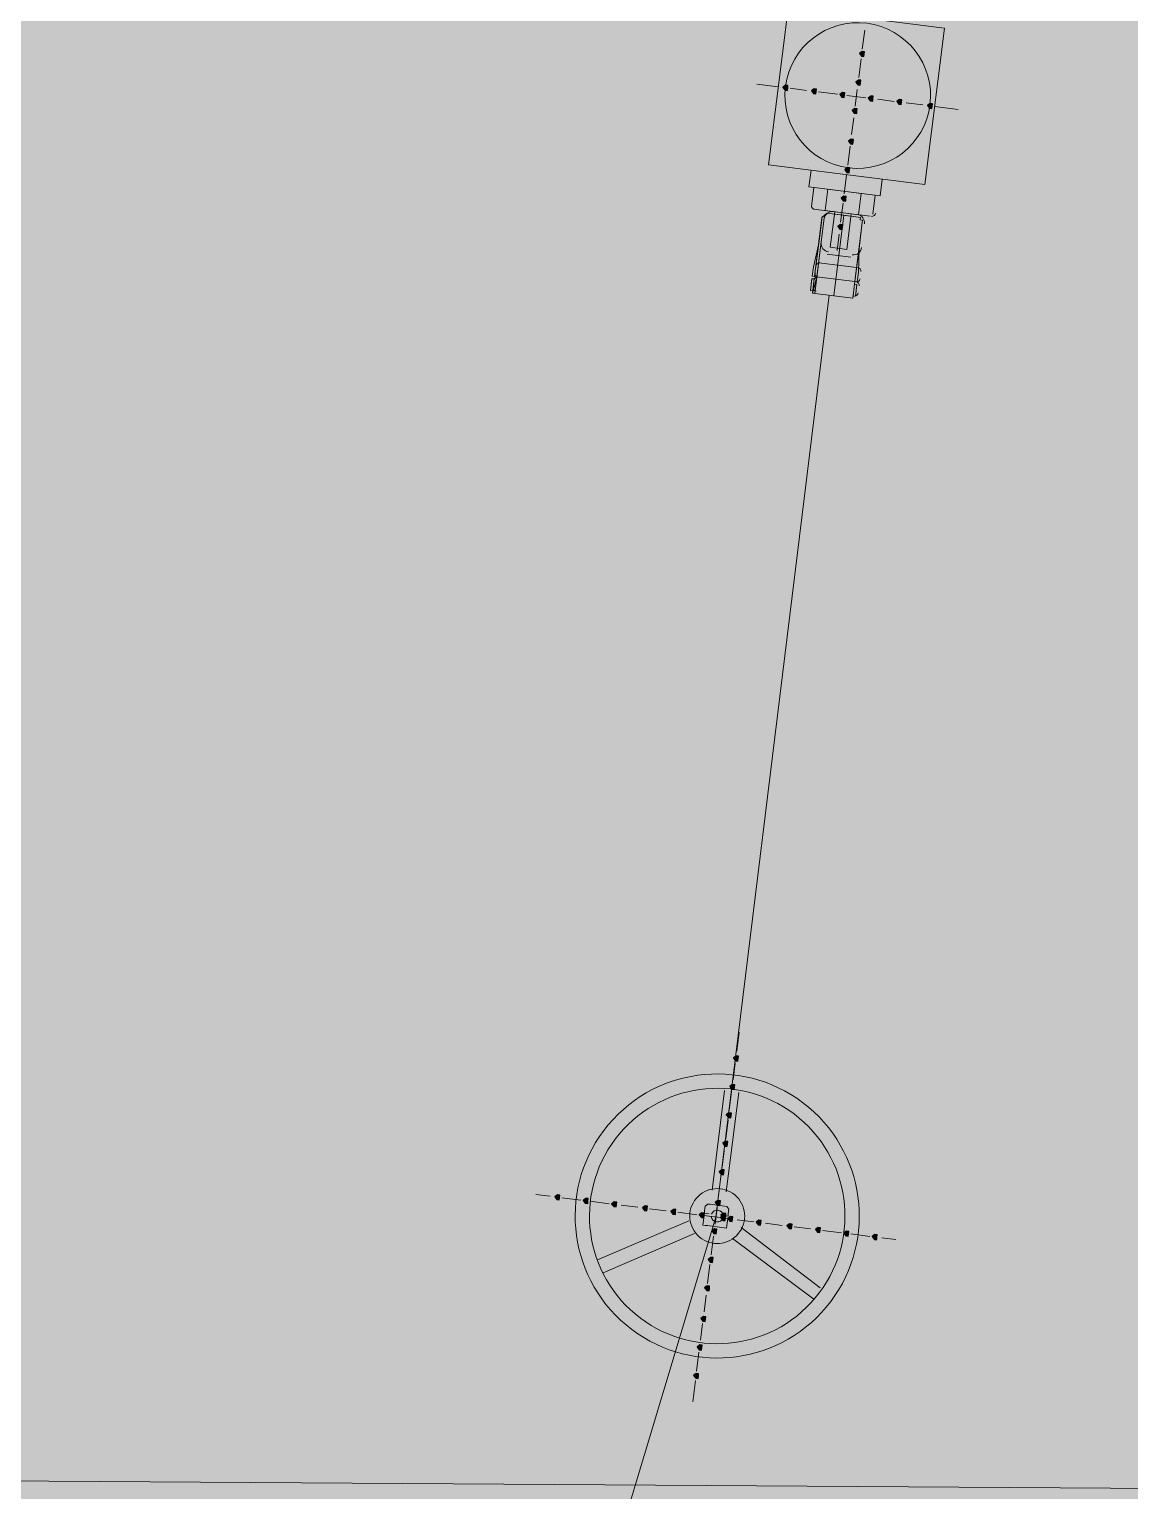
# Model space of a CAD drawing. Header units: metres. Extents: x -4 to 509425, y 7549 to 4732445.
# Drawn here: x 475995.58 to 475999.48, y 4719731.63 to 4719736.82 of the extents above; entities that cross this region are included whole.
import ezdxf

# ---------------------------------------------------------------- set-up
doc = ezdxf.new("R2010")
doc.units = ezdxf.units.M
doc.header["$LTSCALE"] = 0.01
doc.header["$MEASUREMENT"] = 0
doc.layers.get('0').update_dxf_attribs({"lineweight": 0})
doc.layers.add('_SUBESTACIÓN', color=1, linetype='Continuous')
doc.layers.add('SUBESTACION LA VID', color=253, linetype='Continuous')

# ---------------------------------------------------------------- blocks, each defined once
blk = doc.blocks.new('A$Cfff6051d')
at = {"layer": 'SUBESTACION LA VID', "transparency": 33554687}
h = blk.add_hatch(color=256, dxfattribs=at)
h.dxf.hatch_style = 2
h.paths.add_polyline_path([(475998.5429, 4719736.728), (475998.544, 4719736.7364), (475998.5356, 4719736.7375), (475998.5261, 4719736.7301), (475998.5335, 4719736.7207), (475998.5419, 4719736.7196)])
h = blk.add_hatch(color=256, dxfattribs=at)
h.dxf.hatch_style = 2
h.paths.add_polyline_path([(475998.272, 4719736.6084), (475998.273, 4719736.6168), (475998.2646, 4719736.6179), (475998.2552, 4719736.6105), (475998.2625, 4719736.6011), (475998.2709, 4719736.6)])
h = blk.add_hatch(color=256, dxfattribs=at)
h.dxf.hatch_style = 2
h.paths.add_polyline_path([(475998.3728, 4719736.5958), (475998.3738, 4719736.6042), (475998.3654, 4719736.6052), (475998.356, 4719736.5979), (475998.3633, 4719736.5884), (475998.3717, 4719736.5874)])
h = blk.add_hatch(color=256, dxfattribs=at)
h.dxf.hatch_style = 2
h.paths.add_polyline_path([(475998.4736, 4719736.5831), (475998.4746, 4719736.5915), (475998.4662, 4719736.5926), (475998.4568, 4719736.5852), (475998.4641, 4719736.5758), (475998.4725, 4719736.5747)])
h = blk.add_hatch(color=256, dxfattribs=at)
h.dxf.hatch_style = 2
h.paths.add_polyline_path([(475998.5303, 4719736.6272), (475998.5313, 4719736.6356), (475998.5229, 4719736.6367), (475998.5135, 4719736.6293), (475998.5208, 4719736.6199), (475998.5292, 4719736.6188)])
h = blk.add_hatch(color=256, dxfattribs=at)
h.dxf.hatch_style = 2
h.paths.add_polyline_path([(475998.5176, 4719736.5264), (475998.5187, 4719736.5348), (475998.5103, 4719736.5359), (475998.5008, 4719736.5285), (475998.5082, 4719736.5191), (475998.5166, 4719736.518)])
h = blk.add_hatch(color=256, dxfattribs=at)
h.dxf.hatch_style = 2
h.paths.add_polyline_path([(475998.5744, 4719736.5705), (475998.5754, 4719736.5789), (475998.567, 4719736.5799), (475998.5576, 4719736.5726), (475998.5649, 4719736.5631), (475998.5733, 4719736.5621)])
h = blk.add_hatch(color=256, dxfattribs=at)
h.dxf.hatch_style = 2
h.paths.add_polyline_path([(475998.6752, 4719736.5579), (475998.6762, 4719736.5663), (475998.6678, 4719736.5673), (475998.6584, 4719736.56), (475998.6657, 4719736.5505), (475998.6741, 4719736.5495)])
h = blk.add_hatch(color=256, dxfattribs=at)
h.dxf.hatch_style = 2
h.paths.add_polyline_path([(475998.7844, 4719736.5442), (475998.7854, 4719736.5526), (475998.777, 4719736.5536), (475998.7676, 4719736.5463), (475998.7749, 4719736.5368), (475998.7833, 4719736.5358)])
h = blk.add_hatch(color=256, dxfattribs=at)
h.dxf.hatch_style = 2
h.paths.add_polyline_path([(475998.504, 4719736.4172), (475998.505, 4719736.4256), (475998.4966, 4719736.4267), (475998.4872, 4719736.4193), (475998.4945, 4719736.4099), (475998.5029, 4719736.4088)])
h = blk.add_hatch(color=256, dxfattribs=at)
h.dxf.hatch_style = 2
h.paths.add_polyline_path([(475998.4913, 4719736.3164), (475998.4924, 4719736.3248), (475998.484, 4719736.3259), (475998.4745, 4719736.3185), (475998.4819, 4719736.3091), (475998.4903, 4719736.308)])
h = blk.add_hatch(color=256, dxfattribs=at)
h.dxf.hatch_style = 2
h.paths.add_polyline_path([(475998.4787, 4719736.2156), (475998.4797, 4719736.224), (475998.4713, 4719736.225), (475998.4619, 4719736.2177), (475998.4692, 4719736.2082), (475998.4776, 4719736.2072)])
h = blk.add_hatch(color=256, dxfattribs=at)
h.dxf.hatch_style = 2
h.paths.add_polyline_path([(475998.466, 4719736.1148), (475998.4671, 4719736.1232), (475998.4587, 4719736.1242), (475998.4492, 4719736.1169), (475998.4566, 4719736.1074), (475998.465, 4719736.1064)])
h = blk.add_hatch(color=256, dxfattribs=at)
h.dxf.hatch_style = 2
h.paths.add_polyline_path([(475998.0964, 4719733.1663), (475998.0974, 4719733.1747), (475998.089, 4719733.1757), (475998.0796, 4719733.1684), (475998.0869, 4719733.1589), (475998.0953, 4719733.1579)])
h = blk.add_hatch(color=256, dxfattribs=at)
h.dxf.hatch_style = 2
h.paths.add_polyline_path([(475998.0837, 4719733.0655), (475998.0848, 4719733.0739), (475998.0764, 4719733.0749), (475998.0669, 4719733.0676), (475998.0743, 4719733.0581), (475998.0827, 4719733.0571)])
h = blk.add_hatch(color=256, dxfattribs=at)
h.dxf.hatch_style = 2
h.paths.add_polyline_path([(475998.0711, 4719732.9647), (475998.0722, 4719732.9731), (475998.0638, 4719732.9741), (475998.0543, 4719732.9668), (475998.0617, 4719732.9573), (475998.0701, 4719732.9563)])
h = blk.add_hatch(color=256, dxfattribs=at)
h.dxf.hatch_style = 2
h.paths.add_polyline_path([(475998.0585, 4719732.8639), (475998.0595, 4719732.8723), (475998.0511, 4719732.8733), (475998.0417, 4719732.866), (475998.049, 4719732.8565), (475998.0574, 4719732.8555)])
h = blk.add_hatch(color=256, dxfattribs=at)
h.dxf.hatch_style = 2
h.paths.add_polyline_path([(475998.0458, 4719732.7631), (475998.0469, 4719732.7715), (475998.0385, 4719732.7725), (475998.029, 4719732.7652), (475998.0364, 4719732.7557), (475998.0448, 4719732.7547)])
h = blk.add_hatch(color=256, dxfattribs=at)
h.dxf.hatch_style = 2
h.paths.add_polyline_path([(475997.463, 4719732.674), (475997.4641, 4719732.6824), (475997.4557, 4719732.6835), (475997.4462, 4719732.6761), (475997.4535, 4719732.6667), (475997.4619, 4719732.6656)])
h = blk.add_hatch(color=256, dxfattribs=at)
h.dxf.hatch_style = 2
h.paths.add_polyline_path([(475997.5638, 4719732.6614), (475997.5649, 4719732.6698), (475997.5565, 4719732.6708), (475997.547, 4719732.6635), (475997.5544, 4719732.654), (475997.5628, 4719732.653)])
h = blk.add_hatch(color=256, dxfattribs=at)
h.dxf.hatch_style = 2
h.paths.add_polyline_path([(475997.6646, 4719732.6487), (475997.6657, 4719732.6571), (475997.6573, 4719732.6582), (475997.6478, 4719732.6508), (475997.6552, 4719732.6414), (475997.6636, 4719732.6403)])
h = blk.add_hatch(color=256, dxfattribs=at)
h.dxf.hatch_style = 2
h.paths.add_polyline_path([(475998.0321, 4719732.6539), (475998.0332, 4719732.6623), (475998.0248, 4719732.6633), (475998.0153, 4719732.656), (475998.0227, 4719732.6465), (475998.0311, 4719732.6455)])
h = blk.add_hatch(color=256, dxfattribs=at)
h.dxf.hatch_style = 2
h.paths.add_polyline_path([(475997.7738, 4719732.635), (475997.7749, 4719732.6434), (475997.7665, 4719732.6445), (475997.757, 4719732.6372), (475997.7644, 4719732.6277), (475997.7728, 4719732.6266)])
h = blk.add_hatch(color=256, dxfattribs=at)
h.dxf.hatch_style = 2
h.paths.add_polyline_path([(475997.8746, 4719732.6224), (475997.8757, 4719732.6308), (475997.8673, 4719732.6319), (475997.8578, 4719732.6245), (475997.8652, 4719732.6151), (475997.8736, 4719732.614)])
h = blk.add_hatch(color=256, dxfattribs=at)
h.dxf.hatch_style = 2
h.paths.add_polyline_path([(475997.9754, 4719732.6098), (475997.9765, 4719732.6182), (475997.9681, 4719732.6192), (475997.9586, 4719732.6119), (475997.966, 4719732.6024), (475997.9744, 4719732.6014)])
h = blk.add_hatch(color=256, dxfattribs=at)
h.dxf.hatch_style = 2
h.paths.add_polyline_path([(475998.051, 4719732.6003), (475998.0521, 4719732.6087), (475998.0437, 4719732.6097), (475998.0342, 4719732.6024), (475998.0416, 4719732.5929), (475998.05, 4719732.5919)])
h = blk.add_hatch(color=256, dxfattribs=at)
h.dxf.hatch_style = 2
h.paths.add_polyline_path([(475998.0521, 4719732.6087), (475998.0531, 4719732.6171), (475998.0447, 4719732.6181), (475998.0353, 4719732.6108), (475998.0426, 4719732.6013), (475998.051, 4719732.6003)])
h = blk.add_hatch(color=256, dxfattribs=at)
h.dxf.hatch_style = 2
h.paths.add_polyline_path([(475998.0762, 4719732.5971), (475998.0773, 4719732.6055), (475998.0689, 4719732.6066), (475998.0594, 4719732.5992), (475998.0668, 4719732.5898), (475998.0752, 4719732.5887)])
h = blk.add_hatch(color=256, dxfattribs=at)
h.dxf.hatch_style = 2
h.paths.add_polyline_path([(475998.0195, 4719732.553), (475998.0206, 4719732.5614), (475998.0122, 4719732.5625), (475998.0027, 4719732.5552), (475998.0101, 4719732.5457), (475998.0185, 4719732.5446)])
h = blk.add_hatch(color=256, dxfattribs=at)
h.dxf.hatch_style = 2
h.paths.add_polyline_path([(475998.177, 4719732.5845), (475998.1781, 4719732.5929), (475998.1697, 4719732.5939), (475998.1602, 4719732.5866), (475998.1676, 4719732.5771), (475998.176, 4719732.5761)])
h = blk.add_hatch(color=256, dxfattribs=at)
h.dxf.hatch_style = 2
h.paths.add_polyline_path([(475998.2862, 4719732.5708), (475998.2873, 4719732.5792), (475998.2789, 4719732.5803), (475998.2694, 4719732.5729), (475998.2768, 4719732.5635), (475998.2852, 4719732.5624)])
h = blk.add_hatch(color=256, dxfattribs=at)
h.dxf.hatch_style = 2
h.paths.add_polyline_path([(475998.387, 4719732.5582), (475998.3881, 4719732.5666), (475998.3797, 4719732.5676), (475998.3702, 4719732.5603), (475998.3776, 4719732.5508), (475998.386, 4719732.5498)])
h = blk.add_hatch(color=256, dxfattribs=at)
h.dxf.hatch_style = 2
h.paths.add_polyline_path([(475998.4878, 4719732.5455), (475998.4889, 4719732.5539), (475998.4805, 4719732.555), (475998.471, 4719732.5476), (475998.4784, 4719732.5382), (475998.4868, 4719732.5371)])
h = blk.add_hatch(color=256, dxfattribs=at)
h.dxf.hatch_style = 2
h.paths.add_polyline_path([(475998.5886, 4719732.5329), (475998.5897, 4719732.5413), (475998.5813, 4719732.5423), (475998.5718, 4719732.535), (475998.5792, 4719732.5255), (475998.5876, 4719732.5245)])
h = blk.add_hatch(color=256, dxfattribs=at)
h.dxf.hatch_style = 2
h.paths.add_polyline_path([(475998.0069, 4719732.4522), (475998.0079, 4719732.4606), (475997.9995, 4719732.4617), (475997.9901, 4719732.4544), (475997.9974, 4719732.4449), (475998.0058, 4719732.4438)])
h = blk.add_hatch(color=256, dxfattribs=at)
h.dxf.hatch_style = 2
h.paths.add_polyline_path([(475997.9942, 4719732.3514), (475997.9953, 4719732.3598), (475997.9869, 4719732.3609), (475997.9774, 4719732.3535), (475997.9848, 4719732.3441), (475997.9932, 4719732.343)])
h = blk.add_hatch(color=256, dxfattribs=at)
h.dxf.hatch_style = 2
h.paths.add_polyline_path([(475997.9805, 4719732.2422), (475997.9816, 4719732.2506), (475997.9732, 4719732.2517), (475997.9637, 4719732.2443), (475997.9711, 4719732.2349), (475997.9795, 4719732.2338)])
h = blk.add_hatch(color=256, dxfattribs=at)
h.dxf.hatch_style = 2
h.paths.add_polyline_path([(475997.9679, 4719732.1414), (475997.969, 4719732.1498), (475997.9606, 4719732.1509), (475997.9511, 4719732.1435), (475997.9584, 4719732.1341), (475997.9668, 4719732.133)])
h = blk.add_hatch(color=256, dxfattribs=at)
h.dxf.hatch_style = 2
h.paths.add_polyline_path([(475997.9553, 4719732.0406), (475997.9563, 4719732.049), (475997.9479, 4719732.0501), (475997.9385, 4719732.0427), (475997.9458, 4719732.0333), (475997.9542, 4719732.0322)])
at = {"layer": 'SUBESTACION LA VID', "lineweight": 15}
for p, q in [((475998.5366, 4719736.7459), (475998.545, 4719736.8131)), ((475998.8181, 4719736.813), (475998.8181, 4719736.813)), ((475998.2636, 4719736.746), (475998.2636, 4719736.746)), ((475998.524, 4719736.6451), (475998.5324, 4719736.7123)), ((475998.8012, 4719736.6786), (475998.8012, 4719736.6786)), ((475998.2383, 4719736.6126), (475998.1627, 4719736.6221)), ((475998.2467, 4719736.6116), (475998.2467, 4719736.6116)), ((475998.3392, 4719736.6), (475998.2804, 4719736.6073)), ((475998.4484, 4719736.5863), (475998.3812, 4719736.5947)), ((475998.5113, 4719736.5443), (475998.5187, 4719736.6031)), ((475998.5492, 4719736.5736), (475998.482, 4719736.5821)), ((475998.65, 4719736.561), (475998.5912, 4719736.5684)), ((475998.7508, 4719736.5484), (475998.692, 4719736.5557)), ((475998.7844, 4719736.5442), (475998.7844, 4719736.5442)), ((475998.8768, 4719736.5326), (475998.7928, 4719736.5431)), ((475998.4987, 4719736.4435), (475998.5061, 4719736.5023)), ((475998.2288, 4719736.4688), (475998.2288, 4719736.4688)), ((475998.485, 4719736.3343), (475998.4934, 4719736.4015)), ((475998.7665, 4719736.4014), (475998.7665, 4719736.4014)), ((475998.213, 4719736.3428), (475998.213, 4719736.3428)), ((475998.3548, 4719736.3164), (475998.3474, 4719736.2576)), ((475998.3475, 4719736.3259), (475998.3475, 4719736.3259)), ((475998.4724, 4719736.2334), (475998.4808, 4719736.3007)), ((475998.4819, 4719736.3091), (475998.4819, 4719736.3091)), ((475998.6068, 4719736.2849), (475998.5994, 4719736.2261)), ((475998.6247, 4719736.2911), (475998.6247, 4719736.2911)), ((475998.3474, 4719736.2576), (475998.5994, 4719736.2261)), ((475998.3642, 4719736.2555), (475998.3558, 4719736.1883)), ((475998.5826, 4719736.2282), (475998.5742, 4719736.161)), ((475998.7507, 4719736.2754), (475998.7507, 4719736.2754)), ((475998.3632, 4719736.1789), (475998.4388, 4719736.1694)), ((475998.4597, 4719736.1326), (475998.4682, 4719736.1998)), ((475998.3925, 4719736.1411), (475998.382, 4719736.0571)), ((475998.5133, 4719736.1515), (475998.4293, 4719736.1621)), ((475998.4388, 4719736.1694), (475998.4976, 4719736.162)), ((475998.4976, 4719736.162), (475998.5648, 4719736.1536)), ((475998.5248, 4719736.0392), (475998.5353, 4719736.1232)), ((475998.4471, 4719736.0318), (475998.4545, 4719736.0906)), ((475998.382, 4719736.0571), (475998.3631, 4719735.9741)), ((475998.4114, 4719736.0193), (475998.4954, 4719736.0087)), ((475998.5248, 4719736.0392), (475998.5227, 4719735.9541)), ((475998.3631, 4719735.9741), (475998.3599, 4719735.9489)), ((475998.5164, 4719735.972), (475998.382, 4719735.9888)), ((475998.3568, 4719735.9237), (475998.3536, 4719735.8985)), ((475998.3757, 4719735.9384), (475998.5101, 4719735.9216)), ((475998.5101, 4719735.9216), (475998.3757, 4719735.9384)), ((475998.5195, 4719735.9289), (475998.5227, 4719735.9541)), ((475998.3683, 4719735.8796), (475998.5027, 4719735.8628)), ((475998.5132, 4719735.8785), (475998.5164, 4719735.9037)), ((475998.0996, 4719733.2597), (475998.0911, 4719733.1925)), ((475998.0859, 4719733.1505), (475998.0785, 4719733.0917)), ((475998.048, 4719733.0529), (475998.0038, 4719732.7001)), ((475998.0542, 4719732.6937), (475998.0984, 4719733.0466)), ((475998.0732, 4719733.0497), (475998.0648, 4719732.9825)), ((475998.0606, 4719732.9489), (475998.0522, 4719732.8817)), ((475998.0469, 4719732.8397), (475998.0395, 4719732.7809)), ((475998.0343, 4719732.7389), (475998.0269, 4719732.6801)), ((475997.379, 4719732.6845), (475997.4294, 4719732.6782)), ((475997.4714, 4719732.673), (475997.5386, 4719732.6645)), ((475997.5722, 4719732.6603), (475997.6394, 4719732.6519)), ((475997.6814, 4719732.6466), (475997.7402, 4719732.6393)), ((475997.7822, 4719732.634), (475997.841, 4719732.6266)), ((475997.883, 4719732.6214), (475997.9502, 4719732.6129)), ((475997.9838, 4719732.6087), (475998.051, 4719732.6003)), ((475998.0216, 4719732.6381), (475998.0143, 4719732.5793)), ((475997.9219, 4719732.5909), (475997.5973, 4719732.4524)), ((475997.6173, 4719732.4072), (475997.9418, 4719732.5457)), ((475998.093, 4719732.595), (475998.1518, 4719732.5877)), ((475998.387, 4719732.3534), (475998.1067, 4719732.5677)), ((475998.1938, 4719732.5824), (475998.2526, 4719732.575)), ((475998.2946, 4719732.5698), (475998.3534, 4719732.5624)), ((475998.3954, 4719732.5571), (475998.4626, 4719732.5487)), ((475998.4962, 4719732.5445), (475998.5634, 4719732.5361)), ((475998.009, 4719732.5373), (475998.0006, 4719732.4701)), ((475998.0762, 4719732.5289), (475998.3649, 4719732.3135)), ((475998.6054, 4719732.5308), (475998.6558, 4719732.5245)), ((475997.9964, 4719732.4365), (475997.9879, 4719732.3693)), ((475997.9827, 4719732.3273), (475997.9753, 4719732.2685)), ((475997.97, 4719732.2265), (475997.9627, 4719732.1677)), ((475997.9574, 4719732.1257), (475997.949, 4719732.0585)), ((475997.9448, 4719732.0249), (475997.9353, 4719731.9493))]:
    blk.add_line(p, q, dxfattribs=at)
at = {"layer": 'SUBESTACION LA VID', "lineweight": 0}
for p, q in [((475998.3936, 4719736.1495), (475998.3673, 4719735.9395)), ((475998.5375, 4719736.14), (475998.5101, 4719735.9216)), ((475998.5248, 4719736.0392), (475998.5101, 4719735.9216)), ((475998.3631, 4719735.9741), (475998.3589, 4719735.9405)), ((475998.3631, 4719735.9741), (475998.3599, 4719735.9489)), ((475998.3631, 4719735.9741), (475998.3599, 4719735.9489)), ((475998.3578, 4719735.9321), (475998.3525, 4719735.8901)), ((475998.3568, 4719735.9237), (475998.3536, 4719735.8985)), ((475998.3662, 4719735.9311), (475998.3599, 4719735.8807)), ((475998.3746, 4719735.93), (475998.3599, 4719735.8807)), ((475998.3662, 4719735.9311), (475998.3609, 4719735.8891)), ((475998.3662, 4719735.9311), (475998.3609, 4719735.8891)), ((475998.509, 4719735.9132), (475998.5027, 4719735.8628)), ((475998.5174, 4719735.9121), (475998.5132, 4719735.8785))]:
    blk.add_line(p, q, dxfattribs=at)
at = {"layer": 'SUBESTACION LA VID', "lineweight": 15}
for points in [[(475998.8275, 4719736.8203), (475998.758, 4719736.2659), (475998.2036, 4719736.3354), (475998.2731, 4719736.8898), (475998.8275, 4719736.8203)], [(475998.4052, 4719736.1736), (475998.4146, 4719736.2492), (475998.5322, 4719736.2345), (475998.5228, 4719736.1589), (475998.4052, 4719736.1736)], [(475998.3925, 4719736.1411), (475998.3936, 4719736.1495), (475998.403, 4719736.1568), (475998.4125, 4719736.1642), (475998.4293, 4719736.1621), (475998.4713, 4719736.1568), (475998.4355, 4719735.8712), (475998.3683, 4719735.8796), (475998.3599, 4719735.8807), (475998.3609, 4719735.8891), (475998.3525, 4719735.8901), (475998.3536, 4719735.8985), (475998.3568, 4719735.9237), (475998.3578, 4719735.9321), (475998.3662, 4719735.9311), (475998.3757, 4719735.9384), (475998.3673, 4719735.9395), (475998.3589, 4719735.9405), (475998.3599, 4719735.9489), (475998.3631, 4719735.9741), (475998.382, 4719736.0571), (475998.3925, 4719736.1411)], [(475998.4388, 4719736.1694), (475998.423, 4719736.0434), (475998.4818, 4719736.036), (475998.4976, 4719736.162)], [(475998.5353, 4719736.1232), (475998.5364, 4719736.1316), (475998.5375, 4719736.14), (475998.5291, 4719736.141), (475998.5301, 4719736.1494), (475998.5217, 4719736.1505), (475998.5133, 4719736.1515), (475998.4713, 4719736.1568), (475998.4355, 4719735.8712), (475998.5027, 4719735.8628), (475998.5038, 4719735.8712), (475998.5122, 4719735.8701), (475998.5132, 4719735.8785), (475998.5164, 4719735.9037), (475998.5174, 4719735.9121), (475998.509, 4719735.9132), (475998.5101, 4719735.9216), (475998.5185, 4719735.9205), (475998.5195, 4719735.9289), (475998.5227, 4719735.9541), (475998.5248, 4719736.0392), (475998.5353, 4719736.1232)], [(475996.6265, 4719727.9752), (475998.0174, 4719732.6045), (475998.4187, 4719735.8733)], [(475997.9933, 4719732.6161), (475997.9765, 4719732.6182), (475997.9775, 4719732.6266), (475997.9786, 4719732.635), (475997.9796, 4719732.6434), (475997.9891, 4719732.6507), (475997.9975, 4719732.6497), (475998.0059, 4719732.6486), (475998.0395, 4719732.6444), (475998.0479, 4719732.6433), (475998.0563, 4719732.6423), (475998.0636, 4719732.6328), (475998.0626, 4719732.6244), (475998.0615, 4719732.616), (475998.0605, 4719732.6076), (475998.0437, 4719732.6097)], [(475997.9922, 4719732.6077), (475997.9754, 4719732.6098), (475997.9744, 4719732.6014), (475997.9733, 4719732.593), (475997.9723, 4719732.5846), (475997.9712, 4719732.5762), (475997.9796, 4719732.5751), (475997.988, 4719732.5741), (475997.9964, 4719732.573), (475998.03, 4719732.5688), (475998.0384, 4719732.5677), (475998.0468, 4719732.5667), (475998.0552, 4719732.5656), (475998.0563, 4719732.574), (475998.0573, 4719732.5824), (475998.0584, 4719732.5908), (475998.0594, 4719732.5992), (475998.0426, 4719732.6013)]]:
    blk.add_lwpolyline(points, dxfattribs=at)
at = {"layer": 'SUBESTACION LA VID'}
for points in [[(475998.5429, 4719736.728), (475998.544, 4719736.7364), (475998.5356, 4719736.7375), (475998.5261, 4719736.7301), (475998.5335, 4719736.7207), (475998.5419, 4719736.7196)], [(475998.272, 4719736.6084), (475998.273, 4719736.6168), (475998.2646, 4719736.6179), (475998.2552, 4719736.6105), (475998.2625, 4719736.6011), (475998.2709, 4719736.6)], [(475998.3728, 4719736.5958), (475998.3738, 4719736.6042), (475998.3654, 4719736.6052), (475998.356, 4719736.5979), (475998.3633, 4719736.5884), (475998.3717, 4719736.5874)], [(475998.4736, 4719736.5831), (475998.4746, 4719736.5915), (475998.4662, 4719736.5926), (475998.4568, 4719736.5852), (475998.4641, 4719736.5758), (475998.4725, 4719736.5747)], [(475998.5303, 4719736.6272), (475998.5313, 4719736.6356), (475998.5229, 4719736.6367), (475998.5135, 4719736.6293), (475998.5208, 4719736.6199), (475998.5292, 4719736.6188)], [(475998.5176, 4719736.5264), (475998.5187, 4719736.5348), (475998.5103, 4719736.5359), (475998.5008, 4719736.5285), (475998.5082, 4719736.5191), (475998.5166, 4719736.518)], [(475998.5744, 4719736.5705), (475998.5754, 4719736.5789), (475998.567, 4719736.5799), (475998.5576, 4719736.5726), (475998.5649, 4719736.5631), (475998.5733, 4719736.5621)], [(475998.6752, 4719736.5579), (475998.6762, 4719736.5663), (475998.6678, 4719736.5673), (475998.6584, 4719736.56), (475998.6657, 4719736.5505), (475998.6741, 4719736.5495)], [(475998.7844, 4719736.5442), (475998.7854, 4719736.5526), (475998.777, 4719736.5536), (475998.7676, 4719736.5463), (475998.7749, 4719736.5368), (475998.7833, 4719736.5358)], [(475998.504, 4719736.4172), (475998.505, 4719736.4256), (475998.4966, 4719736.4267), (475998.4872, 4719736.4193), (475998.4945, 4719736.4099), (475998.5029, 4719736.4088)], [(475998.4913, 4719736.3164), (475998.4924, 4719736.3248), (475998.484, 4719736.3259), (475998.4745, 4719736.3185), (475998.4819, 4719736.3091), (475998.4903, 4719736.308)], [(475998.4787, 4719736.2156), (475998.4797, 4719736.224), (475998.4713, 4719736.225), (475998.4619, 4719736.2177), (475998.4692, 4719736.2082), (475998.4776, 4719736.2072)], [(475998.466, 4719736.1148), (475998.4671, 4719736.1232), (475998.4587, 4719736.1242), (475998.4492, 4719736.1169), (475998.4566, 4719736.1074), (475998.465, 4719736.1064)], [(475998.0964, 4719733.1663), (475998.0974, 4719733.1747), (475998.089, 4719733.1757), (475998.0796, 4719733.1684), (475998.0869, 4719733.1589), (475998.0953, 4719733.1579)], [(475998.0837, 4719733.0655), (475998.0848, 4719733.0739), (475998.0764, 4719733.0749), (475998.0669, 4719733.0676), (475998.0743, 4719733.0581), (475998.0827, 4719733.0571)], [(475998.0711, 4719732.9647), (475998.0722, 4719732.9731), (475998.0638, 4719732.9741), (475998.0543, 4719732.9668), (475998.0617, 4719732.9573), (475998.0701, 4719732.9563)], [(475998.0585, 4719732.8639), (475998.0595, 4719732.8723), (475998.0511, 4719732.8733), (475998.0417, 4719732.866), (475998.049, 4719732.8565), (475998.0574, 4719732.8555)], [(475998.0458, 4719732.7631), (475998.0469, 4719732.7715), (475998.0385, 4719732.7725), (475998.029, 4719732.7652), (475998.0364, 4719732.7557), (475998.0448, 4719732.7547)], [(475997.463, 4719732.674), (475997.4641, 4719732.6824), (475997.4557, 4719732.6835), (475997.4462, 4719732.6761), (475997.4535, 4719732.6667), (475997.4619, 4719732.6656)], [(475997.5638, 4719732.6614), (475997.5649, 4719732.6698), (475997.5565, 4719732.6708), (475997.547, 4719732.6635), (475997.5544, 4719732.654), (475997.5628, 4719732.653)], [(475997.6646, 4719732.6487), (475997.6657, 4719732.6571), (475997.6573, 4719732.6582), (475997.6478, 4719732.6508), (475997.6552, 4719732.6414), (475997.6636, 4719732.6403)], [(475998.0321, 4719732.6539), (475998.0332, 4719732.6623), (475998.0248, 4719732.6633), (475998.0153, 4719732.656), (475998.0227, 4719732.6465), (475998.0311, 4719732.6455)], [(475997.7738, 4719732.635), (475997.7749, 4719732.6434), (475997.7665, 4719732.6445), (475997.757, 4719732.6372), (475997.7644, 4719732.6277), (475997.7728, 4719732.6266)], [(475997.8746, 4719732.6224), (475997.8757, 4719732.6308), (475997.8673, 4719732.6319), (475997.8578, 4719732.6245), (475997.8652, 4719732.6151), (475997.8736, 4719732.614)], [(475997.9754, 4719732.6098), (475997.9765, 4719732.6182), (475997.9681, 4719732.6192), (475997.9586, 4719732.6119), (475997.966, 4719732.6024), (475997.9744, 4719732.6014)], [(475998.051, 4719732.6003), (475998.0521, 4719732.6087), (475998.0437, 4719732.6097), (475998.0342, 4719732.6024), (475998.0416, 4719732.5929), (475998.05, 4719732.5919)], [(475998.0521, 4719732.6087), (475998.0531, 4719732.6171), (475998.0447, 4719732.6181), (475998.0353, 4719732.6108), (475998.0426, 4719732.6013), (475998.051, 4719732.6003)], [(475998.0762, 4719732.5971), (475998.0773, 4719732.6055), (475998.0689, 4719732.6066), (475998.0594, 4719732.5992), (475998.0668, 4719732.5898), (475998.0752, 4719732.5887)], [(475998.0195, 4719732.553), (475998.0206, 4719732.5614), (475998.0122, 4719732.5625), (475998.0027, 4719732.5552), (475998.0101, 4719732.5457), (475998.0185, 4719732.5446)], [(475998.177, 4719732.5845), (475998.1781, 4719732.5929), (475998.1697, 4719732.5939), (475998.1602, 4719732.5866), (475998.1676, 4719732.5771), (475998.176, 4719732.5761)], [(475998.2862, 4719732.5708), (475998.2873, 4719732.5792), (475998.2789, 4719732.5803), (475998.2694, 4719732.5729), (475998.2768, 4719732.5635), (475998.2852, 4719732.5624)], [(475998.387, 4719732.5582), (475998.3881, 4719732.5666), (475998.3797, 4719732.5676), (475998.3702, 4719732.5603), (475998.3776, 4719732.5508), (475998.386, 4719732.5498)], [(475998.4878, 4719732.5455), (475998.4889, 4719732.5539), (475998.4805, 4719732.555), (475998.471, 4719732.5476), (475998.4784, 4719732.5382), (475998.4868, 4719732.5371)], [(475998.5886, 4719732.5329), (475998.5897, 4719732.5413), (475998.5813, 4719732.5423), (475998.5718, 4719732.535), (475998.5792, 4719732.5255), (475998.5876, 4719732.5245)], [(475998.0069, 4719732.4522), (475998.0079, 4719732.4606), (475997.9995, 4719732.4617), (475997.9901, 4719732.4544), (475997.9974, 4719732.4449), (475998.0058, 4719732.4438)], [(475997.9942, 4719732.3514), (475997.9953, 4719732.3598), (475997.9869, 4719732.3609), (475997.9774, 4719732.3535), (475997.9848, 4719732.3441), (475997.9932, 4719732.343)], [(475997.9805, 4719732.2422), (475997.9816, 4719732.2506), (475997.9732, 4719732.2517), (475997.9637, 4719732.2443), (475997.9711, 4719732.2349), (475997.9795, 4719732.2338)], [(475997.9679, 4719732.1414), (475997.969, 4719732.1498), (475997.9606, 4719732.1509), (475997.9511, 4719732.1435), (475997.9584, 4719732.1341), (475997.9668, 4719732.133)], [(475997.9553, 4719732.0406), (475997.9563, 4719732.049), (475997.9479, 4719732.0501), (475997.9385, 4719732.0427), (475997.9458, 4719732.0333), (475997.9542, 4719732.0322)]]:
    blk.add_lwpolyline(points, close=True, dxfattribs=at)
at = {"layer": 'SUBESTACION LA VID', "lineweight": 0}
for points in [[(475998.5429, 4719736.728), (475998.544, 4719736.7364), (475998.5356, 4719736.7375), (475998.5261, 4719736.7301), (475998.5335, 4719736.7207), (475998.5419, 4719736.7196)], [(475998.272, 4719736.6084), (475998.273, 4719736.6168), (475998.2646, 4719736.6179), (475998.2552, 4719736.6105), (475998.2625, 4719736.6011), (475998.2709, 4719736.6)], [(475998.3728, 4719736.5958), (475998.3738, 4719736.6042), (475998.3654, 4719736.6052), (475998.356, 4719736.5979), (475998.3633, 4719736.5884), (475998.3717, 4719736.5874)], [(475998.4736, 4719736.5831), (475998.4746, 4719736.5915), (475998.4662, 4719736.5926), (475998.4568, 4719736.5852), (475998.4641, 4719736.5758), (475998.4725, 4719736.5747)], [(475998.5303, 4719736.6272), (475998.5313, 4719736.6356), (475998.5229, 4719736.6367), (475998.5135, 4719736.6293), (475998.5208, 4719736.6199), (475998.5292, 4719736.6188)], [(475998.5176, 4719736.5264), (475998.5187, 4719736.5348), (475998.5103, 4719736.5359), (475998.5008, 4719736.5285), (475998.5082, 4719736.5191), (475998.5166, 4719736.518)], [(475998.5744, 4719736.5705), (475998.5754, 4719736.5789), (475998.567, 4719736.5799), (475998.5576, 4719736.5726), (475998.5649, 4719736.5631), (475998.5733, 4719736.5621)], [(475998.6752, 4719736.5579), (475998.6762, 4719736.5663), (475998.6678, 4719736.5673), (475998.6584, 4719736.56), (475998.6657, 4719736.5505), (475998.6741, 4719736.5495)], [(475998.7844, 4719736.5442), (475998.7854, 4719736.5526), (475998.777, 4719736.5536), (475998.7676, 4719736.5463), (475998.7749, 4719736.5368), (475998.7833, 4719736.5358)], [(475998.504, 4719736.4172), (475998.505, 4719736.4256), (475998.4966, 4719736.4267), (475998.4872, 4719736.4193), (475998.4945, 4719736.4099), (475998.5029, 4719736.4088)], [(475998.4913, 4719736.3164), (475998.4924, 4719736.3248), (475998.484, 4719736.3259), (475998.4745, 4719736.3185), (475998.4819, 4719736.3091), (475998.4903, 4719736.308)], [(475998.4787, 4719736.2156), (475998.4797, 4719736.224), (475998.4713, 4719736.225), (475998.4619, 4719736.2177), (475998.4692, 4719736.2082), (475998.4776, 4719736.2072)], [(475998.466, 4719736.1148), (475998.4671, 4719736.1232), (475998.4587, 4719736.1242), (475998.4492, 4719736.1169), (475998.4566, 4719736.1074), (475998.465, 4719736.1064)], [(475998.0964, 4719733.1663), (475998.0974, 4719733.1747), (475998.089, 4719733.1757), (475998.0796, 4719733.1684), (475998.0869, 4719733.1589), (475998.0953, 4719733.1579)], [(475998.0837, 4719733.0655), (475998.0848, 4719733.0739), (475998.0764, 4719733.0749), (475998.0669, 4719733.0676), (475998.0743, 4719733.0581), (475998.0827, 4719733.0571)], [(475998.0711, 4719732.9647), (475998.0722, 4719732.9731), (475998.0638, 4719732.9741), (475998.0543, 4719732.9668), (475998.0617, 4719732.9573), (475998.0701, 4719732.9563)], [(475998.0585, 4719732.8639), (475998.0595, 4719732.8723), (475998.0511, 4719732.8733), (475998.0417, 4719732.866), (475998.049, 4719732.8565), (475998.0574, 4719732.8555)], [(475998.0458, 4719732.7631), (475998.0469, 4719732.7715), (475998.0385, 4719732.7725), (475998.029, 4719732.7652), (475998.0364, 4719732.7557), (475998.0448, 4719732.7547)], [(475997.463, 4719732.674), (475997.4641, 4719732.6824), (475997.4557, 4719732.6835), (475997.4462, 4719732.6761), (475997.4535, 4719732.6667), (475997.4619, 4719732.6656)], [(475997.5638, 4719732.6614), (475997.5649, 4719732.6698), (475997.5565, 4719732.6708), (475997.547, 4719732.6635), (475997.5544, 4719732.654), (475997.5628, 4719732.653)], [(475997.6646, 4719732.6487), (475997.6657, 4719732.6571), (475997.6573, 4719732.6582), (475997.6478, 4719732.6508), (475997.6552, 4719732.6414), (475997.6636, 4719732.6403)], [(475998.0321, 4719732.6539), (475998.0332, 4719732.6623), (475998.0248, 4719732.6633), (475998.0153, 4719732.656), (475998.0227, 4719732.6465), (475998.0311, 4719732.6455)], [(475997.7738, 4719732.635), (475997.7749, 4719732.6434), (475997.7665, 4719732.6445), (475997.757, 4719732.6372), (475997.7644, 4719732.6277), (475997.7728, 4719732.6266)], [(475997.8746, 4719732.6224), (475997.8757, 4719732.6308), (475997.8673, 4719732.6319), (475997.8578, 4719732.6245), (475997.8652, 4719732.6151), (475997.8736, 4719732.614)], [(475997.9754, 4719732.6098), (475997.9765, 4719732.6182), (475997.9681, 4719732.6192), (475997.9586, 4719732.6119), (475997.966, 4719732.6024), (475997.9744, 4719732.6014)], [(475998.051, 4719732.6003), (475998.0521, 4719732.6087), (475998.0437, 4719732.6097), (475998.0342, 4719732.6024), (475998.0416, 4719732.5929), (475998.05, 4719732.5919)], [(475998.0521, 4719732.6087), (475998.0531, 4719732.6171), (475998.0447, 4719732.6181), (475998.0353, 4719732.6108), (475998.0426, 4719732.6013), (475998.051, 4719732.6003)], [(475998.0762, 4719732.5971), (475998.0773, 4719732.6055), (475998.0689, 4719732.6066), (475998.0594, 4719732.5992), (475998.0668, 4719732.5898), (475998.0752, 4719732.5887)], [(475998.0195, 4719732.553), (475998.0206, 4719732.5614), (475998.0122, 4719732.5625), (475998.0027, 4719732.5552), (475998.0101, 4719732.5457), (475998.0185, 4719732.5446)], [(475998.177, 4719732.5845), (475998.1781, 4719732.5929), (475998.1697, 4719732.5939), (475998.1602, 4719732.5866), (475998.1676, 4719732.5771), (475998.176, 4719732.5761)], [(475998.2862, 4719732.5708), (475998.2873, 4719732.5792), (475998.2789, 4719732.5803), (475998.2694, 4719732.5729), (475998.2768, 4719732.5635), (475998.2852, 4719732.5624)], [(475998.387, 4719732.5582), (475998.3881, 4719732.5666), (475998.3797, 4719732.5676), (475998.3702, 4719732.5603), (475998.3776, 4719732.5508), (475998.386, 4719732.5498)], [(475998.4878, 4719732.5455), (475998.4889, 4719732.5539), (475998.4805, 4719732.555), (475998.471, 4719732.5476), (475998.4784, 4719732.5382), (475998.4868, 4719732.5371)], [(475998.5886, 4719732.5329), (475998.5897, 4719732.5413), (475998.5813, 4719732.5423), (475998.5718, 4719732.535), (475998.5792, 4719732.5255), (475998.5876, 4719732.5245)], [(475998.0069, 4719732.4522), (475998.0079, 4719732.4606), (475997.9995, 4719732.4617), (475997.9901, 4719732.4544), (475997.9974, 4719732.4449), (475998.0058, 4719732.4438)], [(475997.9942, 4719732.3514), (475997.9953, 4719732.3598), (475997.9869, 4719732.3609), (475997.9774, 4719732.3535), (475997.9848, 4719732.3441), (475997.9932, 4719732.343)], [(475997.9805, 4719732.2422), (475997.9816, 4719732.2506), (475997.9732, 4719732.2517), (475997.9637, 4719732.2443), (475997.9711, 4719732.2349), (475997.9795, 4719732.2338)], [(475997.9679, 4719732.1414), (475997.969, 4719732.1498), (475997.9606, 4719732.1509), (475997.9511, 4719732.1435), (475997.9584, 4719732.1341), (475997.9668, 4719732.133)], [(475997.9553, 4719732.0406), (475997.9563, 4719732.049), (475997.9479, 4719732.0501), (475997.9385, 4719732.0427), (475997.9458, 4719732.0333), (475997.9542, 4719732.0322)]]:
    blk.add_lwpolyline(points, close=True, dxfattribs=at)
for points in [[(475998.3599, 4719735.8807), (475998.3757, 4719735.9384), (475998.3683, 4719735.8796), (475998.403, 4719736.1568), (475998.3757, 4719735.9384)], [(475998.3673, 4719735.9395), (475998.3936, 4719736.1495), (475998.382, 4719736.0571)], [(475998.403, 4719736.1568), (475998.3757, 4719735.9384), (475998.403, 4719736.1568)], [(475998.5375, 4719736.14), (475998.5101, 4719735.9216), (475998.5027, 4719735.8628)], [(475998.5375, 4719736.14), (475998.5101, 4719735.9216), (475998.5027, 4719735.8628)], [(475998.5364, 4719736.1316), (475998.5101, 4719735.9216), (475998.5364, 4719736.1316), (475998.5248, 4719736.0392)], [(475998.382, 4719736.0571), (475998.3673, 4719735.9395), (475998.382, 4719736.0571)], [(475998.3631, 4719735.9741), (475998.3599, 4719735.9489), (475998.3631, 4719735.9741)], [(475998.3631, 4719735.9741), (475998.3599, 4719735.9489), (475998.3631, 4719735.9741)], [(475998.3536, 4719735.8985), (475998.3568, 4719735.9237), (475998.3525, 4719735.8901), (475998.3578, 4719735.9321)], [(475998.3578, 4719735.9321), (475998.3525, 4719735.8901), (475998.3578, 4719735.9321)], [(475998.3568, 4719735.9237), (475998.3536, 4719735.8985), (475998.3568, 4719735.9237)], [(475998.3662, 4719735.9311), (475998.3609, 4719735.8891), (475998.3662, 4719735.9311)], [(475998.3662, 4719735.9311), (475998.3609, 4719735.8891), (475998.3662, 4719735.9311), (475998.3609, 4719735.8891)], [(475998.5227, 4719735.9541), (475998.5195, 4719735.9289), (475998.5227, 4719735.9541)], [(475998.5227, 4719735.9541), (475998.5195, 4719735.9289), (475998.5227, 4719735.9541)], [(475998.5027, 4719735.8628), (475998.509, 4719735.9132), (475998.5038, 4719735.8712), (475998.509, 4719735.9132)], [(475998.5174, 4719735.9121), (475998.5122, 4719735.8701), (475998.5174, 4719735.9121)], [(475998.5174, 4719735.9121), (475998.5122, 4719735.8701), (475998.5174, 4719735.9121)], [(475998.5174, 4719735.9121), (475998.5122, 4719735.8701), (475998.5174, 4719735.9121)], [(475998.5174, 4719735.9121), (475998.5122, 4719735.8701), (475998.5174, 4719735.9121), (475998.5122, 4719735.8701)], [(475998.5164, 4719735.9037), (475998.5132, 4719735.8785), (475998.5164, 4719735.9037)], [(475998.5164, 4719735.9037), (475998.5132, 4719735.8785), (475998.5164, 4719735.9037)]]:
    blk.add_lwpolyline(points, dxfattribs=at)
at = {"layer": 'SUBESTACION LA VID', "lineweight": 15}
for points, knots in [([(475998.5524, 4719736.8377), (475998.4109, 4719736.8555), (475998.2818, 4719736.7552), (475998.2641, 4719736.6137), (475998.2463, 4719736.4722), (475998.3467, 4719736.3431), (475998.4882, 4719736.3253), (475998.6297, 4719736.3076), (475998.7588, 4719736.4079), (475998.7765, 4719736.5494), (475998.7942, 4719736.6909), (475998.6939, 4719736.82), (475998.5524, 4719736.8377)], [0, 0, 0, 0, 1, 1, 1, 2, 2, 2, 3, 3, 3, 4, 4, 4, 4]), ([(475998.3453, 4719732.9946), (475998.1319, 4719733.1731), (475997.8142, 4719733.1448), (475997.6357, 4719732.9313), (475997.4573, 4719732.7179), (475997.4856, 4719732.4003), (475997.699, 4719732.2218), (475997.9124, 4719732.0433), (475998.2301, 4719732.0716), (475998.4086, 4719732.285), (475998.587, 4719732.4984), (475998.5587, 4719732.8161), (475998.3453, 4719732.9946)], [0, 0, 0, 0, 1, 1, 1, 2, 2, 2, 3, 3, 3, 4, 4, 4, 4]), ([(475998.3128, 4719732.9555), (475998.121, 4719733.1161), (475997.8353, 4719733.0907), (475997.6748, 4719732.8989), (475997.5143, 4719732.707), (475997.5396, 4719732.4214), (475997.7315, 4719732.2608), (475997.9233, 4719732.1003), (475998.209, 4719732.1257), (475998.3695, 4719732.3175), (475998.53, 4719732.5093), (475998.5047, 4719732.795), (475998.3128, 4719732.9555)], [0, 0, 0, 0, 1, 1, 1, 2, 2, 2, 3, 3, 3, 4, 4, 4, 4]), ([(475998.0846, 4719732.6828), (475998.0434, 4719732.7174), (475997.982, 4719732.7119), (475997.9475, 4719732.6707), (475997.913, 4719732.6294), (475997.9184, 4719732.568), (475997.9597, 4719732.5335), (475998.0009, 4719732.499), (475998.0623, 4719732.5045), (475998.0968, 4719732.5457), (475998.1313, 4719732.5869), (475998.1259, 4719732.6483), (475998.0846, 4719732.6828)], [0, 0, 0, 0, 1, 1, 1, 2, 2, 2, 3, 3, 3, 4, 4, 4, 4]), ([(475998.001, 4719732.607), (475998.0016, 4719732.5968), (475998.0094, 4719732.5884), (475998.0195, 4719732.5872), (475998.0297, 4719732.5859), (475998.0393, 4719732.5921), (475998.0423, 4719732.6018)], [0, 0, 0, 0, 1, 1, 1, 2, 2, 2, 2]), ([(475998.0433, 4719732.6093), (475998.0427, 4719732.6195), (475998.0349, 4719732.6279), (475998.0248, 4719732.6292), (475998.0146, 4719732.6305), (475998.005, 4719732.6243), (475998.002, 4719732.6145)], [0, 0, 0, 0, 1, 1, 1, 2, 2, 2, 2])]:
    blk.add_open_spline(points, degree=3, knots=knots, dxfattribs=at)
for points in [[(475998.3563, 4719736.1925), (475998.3555, 4719736.1856), (475998.3604, 4719736.1792), (475998.3674, 4719736.1784)], [(475998.4346, 4719736.1699), (475998.4183, 4719736.172), (475998.4035, 4719736.1605), (475998.4015, 4719736.1442)], [(475998.5443, 4719736.1263), (475998.5463, 4719736.1425), (475998.5348, 4719736.1574), (475998.5186, 4719736.1594)], [(475998.569, 4719736.1531), (475998.5759, 4719736.1522), (475998.5823, 4719736.1571), (475998.5831, 4719736.1641)], [(475998.3909, 4719736.0602), (475998.3889, 4719736.044), (475998.4004, 4719736.0292), (475998.4167, 4719736.0271)], [(475998.5007, 4719736.0166), (475998.5169, 4719736.0146), (475998.5317, 4719736.0261), (475998.5337, 4719736.0423)], [(475998.3862, 4719735.9883), (475998.3792, 4719735.9892), (475998.3729, 4719735.9842), (475998.372, 4719735.9773)], [(475998.5316, 4719735.9573), (475998.5325, 4719735.9642), (475998.5275, 4719735.9706), (475998.5206, 4719735.9714)], [(475998.3799, 4719735.9379), (475998.3729, 4719735.9388), (475998.3666, 4719735.9338), (475998.3657, 4719735.9269)], [(475998.3688, 4719735.9521), (475998.368, 4719735.9451), (475998.3729, 4719735.9388), (475998.3799, 4719735.9379)], [(475998.5143, 4719735.921), (475998.5212, 4719735.9202), (475998.5276, 4719735.9251), (475998.5285, 4719735.9321)], [(475998.5253, 4719735.9069), (475998.5262, 4719735.9138), (475998.5212, 4719735.9202), (475998.5143, 4719735.921)], [(475998.3625, 4719735.9017), (475998.3617, 4719735.8947), (475998.3666, 4719735.8884), (475998.3735, 4719735.8875)], [(475998.508, 4719735.8706), (475998.5149, 4719735.8698), (475998.5213, 4719735.8747), (475998.5221, 4719735.8817)]]:
    blk.add_open_spline(points, degree=3, dxfattribs=at)

msp = doc.modelspace()

# ---------------------------------------------------------------- hatches: boundary and pattern name
at = {"layer": '_SUBESTACIÓN', "transparency": 33554559}
h = msp.add_hatch(color=1, dxfattribs=at)
h.dxf.hatch_style = 1
h.paths.add_polyline_path([(475968.6399, 4719805.825), (476089.9386, 4719790.615), (476078.1686, 4719696.74), (475956.8686, 4719711.9502)])

# ---------------------------------------------------------------- linework, layer by layer
at = {"color": 5}
msp.add_lwpolyline([(490840.2656, 4717243.1462), (484895.5041, 4717739.2368), (483607.6371, 4717664.0004), (483465.0415, 4717952.1854), (479025.126, 4718116.267), (478713.7718, 4718728.8145), (478509.3234, 4719542.0639), (477889.6007, 4719719.2698), (475567.4979, 4719734.4711), (475570.1163, 4720134.4625), (477885.1416, 4720119.3075), (481205.4456, 4721268.3214)], dxfattribs=at)

# ---------------------------------------------------------------- block references
at = {"linetype": 'Continuous'}
msp.add_blockref('A$Cfff6051d', (0, 0), dxfattribs=at)

doc.saveas('drawing.dxf')
